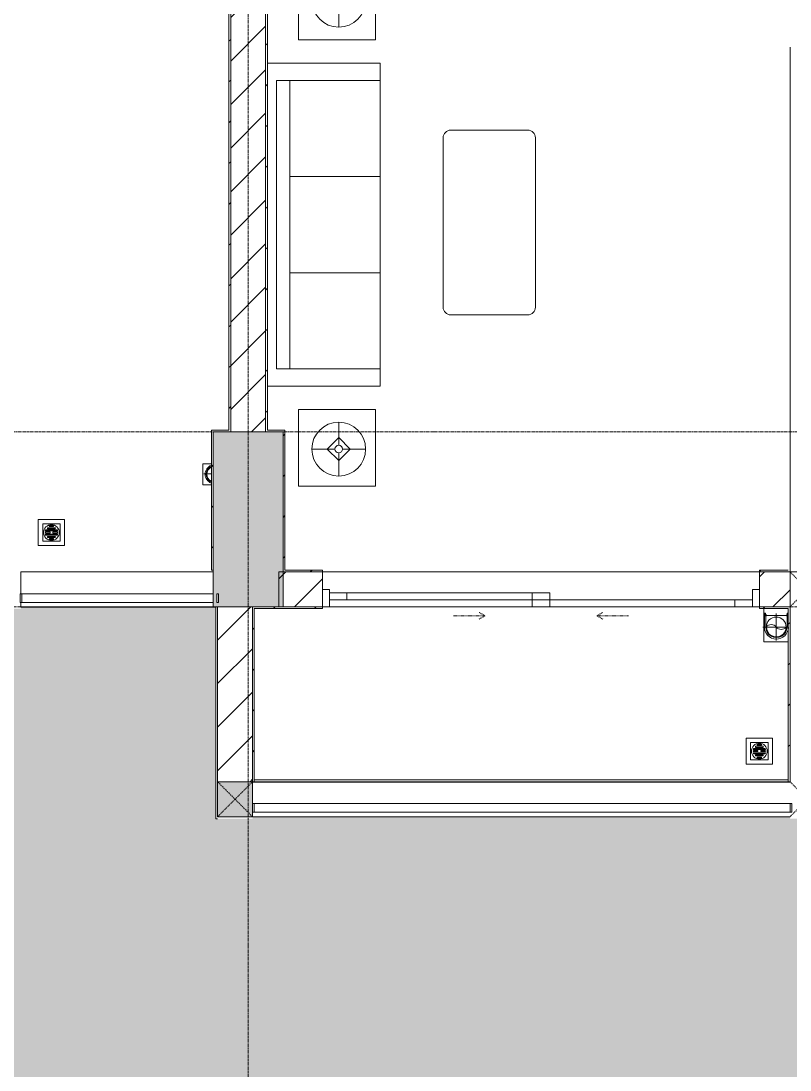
# Model space of a CAD drawing. Header units: millimetres. Extents: x 5357 to 259384, y -16348 to 109893.
# Drawn here: x 106853 to 111253, y 21888 to 27887 of the extents above; entities that cross this region are included whole.
import ezdxf

# ---------------------------------------------------------------- set-up
doc = ezdxf.new("R2010")
doc.units = ezdxf.units.MM
for name, pattern in [('Dash', [6, 3, -3]), ('Grid Line', [22.225, 12.7, -3.175, 3.175, -3.175]), ('IMPORT-CENTER _3_', [10.16, 6.35, -1.27, 1.27, -1.27])]:
    doc.linetypes.add(name, pattern=pattern)
for name, color, linetype, lineweight in [('0-1', 7, 'Continuous', 5), ('A-DOOR', 31, 'Continuous', 9), ('A-DOOR-FRAM', 31, 'Continuous', 9), ('A-DOOR-HDLN', 31, 'Dash', 9), ('A-FLOR-1', 53, 'Continuous', 9), ('A-FLOR-HRAL', 11, 'Continuous', 9), ('A-FLOR-HRAL-1', 254, 'Continuous', 9), ('A-FLOR-HRAL-2', 53, 'Continuous', 9), ('A-FLOR-PATT', 8, 'Continuous', 9), ('A-WALL', 113, 'Continuous', 9), ('A-WALL-1', 9, 'Continuous', 18), ('A-WALL-2', 53, 'Continuous', 9), ('A-WALL-3', 113, 'Continuous', 18), ('A-WALL-PATT', 111, 'Continuous', 9), ('A-WALL-PATT-2', 53, 'Continuous', 9), ('G-IMPT', 8, 'Continuous', 9), ('G-IMPT-2', 8, 'IMPORT-CENTER _3_', 9), ('I-FURN', 30, 'Continuous', 9), ('I-FURN-1', 254, 'Continuous', 9), ('I-WALL-1', 9, 'Continuous', 18), ('I-WALL-2', 53, 'Continuous', 9), ('M-EQPM', 50, 'Continuous', 9), ('S-BEAM-1', 53, 'Continuous', 9), ('S-COLS', 52, 'Continuous', 9), ('S-COLS-1', 253, 'Continuous', 5), ('S-COLS-2', 9, 'Continuous', 18), ('S-COLS-5', 52, 'Continuous', 18), ('S-COLS-6', 52, 'Dash', 9), ('S-COLS-HDLN', 52, 'Dash', 9), ('S-GRID-1', 1, 'Grid Line', 9)]:
    doc.layers.add(name, color=color, linetype=linetype, lineweight=lineweight)
pattern_1 = [(45, (0, 0), (-116.67262, 116.67262), [])]
pattern_2 = [(45, (0, 0), (-124.4508, 124.4508), [])]

# ---------------------------------------------------------------- blocks, each defined once
blk = doc.blocks.new('NCV_TKTC_KET CAU_rvt-1-TKCS_MB CẢNH QUAN CÂY XANH')
at = {"layer": 'S-COLS-1'}
h = blk.add_hatch(color=256, dxfattribs=at)
h.paths.add_polyline_path([(108244, 24536.9), (108352.6, 24536.9), (108352.6, 25536.9), (107952.6, 25536.9), (107952.6, 24536.9), (107982.6, 24536.9)])
h.paths.add_polyline_path([(107982.6, 24561.9), (107972.6, 24561.9), (107972.6, 24611.9), (107982.6, 24611.9)])
at = {"layer": 'A-FLOR-1'}
blk.add_line((106852.6, 24535.2), (107967.6, 24535.2), dxfattribs=at)
at = {"layer": 'S-BEAM-1'}
for p, q in [((111252.5, 23535.3), (108177.6, 23535.3)), ((108177.6, 23335.3), (111252.5, 23335.3))]:
    blk.add_line(p, q, dxfattribs=at)
at = {"layer": 'S-COLS-2'}
for p, q in [((108352.6, 25536.9), (107952.6, 25536.9)), ((107952.6, 25536.9), (107952.6, 24536.9)), ((108352.6, 24536.9), (108352.6, 25536.9)), ((107952.6, 24536.9), (108352.6, 24536.9))]:
    blk.add_line(p, q, dxfattribs=at)
blk = doc.blocks.new('LOBBY_SOFA_1 - LOBBY_SOFA_1-852725-TKCS_MB CẢNH QUAN CÂY XANH')
at = {"layer": 'I-FURN'}
for p, q in [((-2172.3, 1064.5), (-2172.3, 1504.5)), ((-2128.3, 1548.5), (-1160.3, 1548.5)), ((-1116.3, 1504.5), (-1116.3, 1064.5)), ((-1160.3, 1020.5), (-2128.3, 1020.5)), ((-2556, 660), (-708, 660)), ((-2556, 14.9), (-2556, 660)), ((-2457, 66), (-2457, 660)), ((-1907, 143), (-1907, 660)), ((-1357, 143), (-1357, 660)), ((-807, 660), (-807, 66)), ((-708, 660), (-708, 14.9)), ((-2688.2, 633.5), (-3128.2, 633.5)), ((-3128.2, 633.5), (-3128.2, 193.5)), ((-2688.2, 193.5), (-2688.2, 633.5)), ((-575.9, 633.5), (-135.9, 633.5)), ((-575.9, 193.5), (-575.9, 633.5)), ((-135.9, 633.5), (-135.9, 193.5)), ((-2915.4, 445), (-2915.4, 577)), ((-348.6, 445), (-348.6, 577)), ((-2981.4, 423), (-2915.4, 489)), ((-2915.4, 489), (-2849.4, 423)), ((-348.6, 489), (-414.6, 423)), ((-282.6, 423), (-348.6, 489)), ((-2937.4, 423), (-3069.4, 423)), ((-2915.4, 357), (-2981.4, 423)), ((-2849.4, 423), (-2915.4, 357)), ((-2893.4, 423), (-2761.4, 423)), ((-370.6, 423), (-502.6, 423)), ((-414.6, 423), (-348.6, 357)), ((-348.6, 357), (-282.6, 423)), ((-326.6, 423), (-194.6, 423)), ((-2915.4, 269), (-2915.4, 401)), ((-348.6, 269), (-348.6, 401)), ((-3128.2, 193.5), (-2688.2, 193.5)), ((-135.9, 193.5), (-575.9, 193.5)), ((-807, 143), (-2457, 143)), ((-807, 66), (-2457, 66))]:
    blk.add_line(p, q, dxfattribs=at)
for centre, radius in [((-2915.4, 423), 154), ((-348.6, 423), 154), ((-2915.4, 423), 22), ((-348.6, 423), 22)]:
    blk.add_circle(centre, radius, dxfattribs=at)
for centre, start, end in [((-2128.3, 1504.5), 90, 180), ((-1160.3, 1504.5), 0, 90), ((-2128.3, 1064.5), 180, 270), ((-1160.3, 1064.5), 270, 0)]:
    blk.add_arc(centre, 44, start, end, dxfattribs=at)
at = {"layer": 'I-FURN-1'}
for p, q in [((-2172.3, 1064.5), (-2172.3, 1504.5)), ((-2128.3, 1548.5), (-1160.3, 1548.5)), ((-1116.3, 1504.5), (-1116.3, 1064.5)), ((-1160.3, 1020.5), (-2128.3, 1020.5)), ((-2556, 660), (-708, 660)), ((-2556, 14.9), (-2556, 660)), ((-708, 660), (-708, 14.9)), ((-3128.2, 633.5), (-2688.2, 633.5)), ((-3128.2, 193.5), (-3128.2, 633.5)), ((-2688.2, 633.5), (-2688.2, 193.5)), ((-575.9, 633.5), (-135.9, 633.5)), ((-575.9, 193.5), (-575.9, 633.5)), ((-135.9, 633.5), (-135.9, 193.5)), ((-2688.2, 193.5), (-3128.2, 193.5)), ((-135.9, 193.5), (-575.9, 193.5))]:
    blk.add_line(p, q, dxfattribs=at)
for centre, start, end in [((-2128.3, 1504.5), 90, 180), ((-1160.3, 1504.5), 0, 90), ((-2128.3, 1064.5), 180, 270), ((-1160.3, 1064.5), 270, 0)]:
    blk.add_arc(centre, 44, start, end, dxfattribs=at)
blk = doc.blocks.new('Railing - 50 x 10mm-457210-TKCS_MB CẢNH QUAN CÂY XANH')
at = {"layer": 'A-FLOR-HRAL-2'}
for p, q in [((25, 5), (-25, 5)), ((-25, 5), (-25, -5)), ((25, -5), (25, 5)), ((-25, -5), (25, -5))]:
    blk.add_line(p, q, dxfattribs=at)
blk = doc.blocks.new('Railing - Railing-641383-TKCS_MB CẢNH QUAN CÂY XANH')
at = {"layer": 'A-FLOR-HRAL-2'}
for p, q in [((85044.1, 15351.2), (83949.1, 15351.2)), ((83949.1, 15301.2), (85044.1, 15301.2))]:
    blk.add_line(p, q, dxfattribs=at)
at = {"extrusion": (0, 0, -1), "zscale": -1, "rotation": 90.00000000000072}
for p in [(-83944.1, 15326.2), (-85069.1, 15326.2)]:
    blk.add_blockref('Railing - 50 x 10mm-457210-TKCS_MB CẢNH QUAN CÂY XANH', p, dxfattribs=at)
blk = doc.blocks.new('NCV_TKTC_TANG 1_rvt-1-TKCS_MB CẢNH QUAN CÂY XANH')
at = {"layer": 'A-WALL-PATT-2'}
h = blk.add_hatch(dxfattribs=at)
h.set_pattern_fill('FP_10', color=256, style=0, pattern_type=2)
h.set_pattern_definition(pattern_1)
h.paths.add_polyline_path([(108262.6, 25546.9), (108262.6, 32236.9), (108252.6, 32236.9), (108252.6, 25546.9)])
h = blk.add_hatch(dxfattribs=at)
h.set_pattern_fill('FP_10', color=256, style=0, pattern_type=2)
h.set_pattern_definition(pattern_1)
h.paths.add_polyline_path([(108042.6, 25536.9), (108052.6, 25536.9), (108052.6, 28836.9), (108042.6, 28836.9), (108042.6, 25546.9)])
h = blk.add_hatch(dxfattribs=at)
h.set_pattern_fill('FP_10', color=256, style=0, pattern_type=2)
h.set_pattern_definition(pattern_1)
h.paths.add_polyline_path([(107942.6, 24746.9), (107952.6, 24746.9), (107952.6, 25536.9), (107942.6, 25536.9), (107942.6, 25075.9)])
h = blk.add_hatch(dxfattribs=at)
h.set_pattern_fill('FP_10', color=256, style=0, pattern_type=2)
h.set_pattern_definition(pattern_1)
h.paths.add_polyline_path([(108352.6, 24746.9), (108362.6, 24746.9), (108362.6, 25546.9), (108352.6, 25546.9), (108352.6, 25075.9)])
h = blk.add_hatch(dxfattribs=at)
h.set_pattern_fill('FP_10', color=256, style=0, pattern_type=2)
h.set_pattern_definition(pattern_1)
h.paths.add_polyline_path([(111077.6, 24736.9), (111242.6, 24736.9), (111242.6, 24746.9), (111077.6, 24746.9)])
h.paths.add_polyline_path([(108352.6, 24736.9), (108577.6, 24736.9), (108577.6, 24746.9), (108352.6, 24746.9)])
h = blk.add_hatch(dxfattribs=at)
h.set_pattern_fill('FP_10', color=256, style=0, pattern_type=2)
h.set_pattern_definition(pattern_1)
h.paths.add_polyline_path([(108577.6, 24526.9), (108577.6, 24536.9), (108177.6, 24536.9), (108177.6, 24526.9), (108573.6, 24526.9)])
h.paths.add_polyline_path([(111242.6, 24526.9), (111242.6, 24536.9), (111077.6, 24536.9), (111077.6, 24526.9)])
h = blk.add_hatch(dxfattribs=at)
h.set_pattern_fill('FP_10', color=256, style=0, pattern_type=2)
h.set_pattern_definition(pattern_1)
h.paths.add_polyline_path([(111242.6, 23536.9), (111252.6, 23536.9), (111252.6, 24536.9), (111242.6, 24536.9), (111242.6, 24089.7)])
h = blk.add_hatch(dxfattribs=at)
h.set_pattern_fill('FP_10', color=256, style=0, pattern_type=2)
h.set_pattern_definition(pattern_1)
h.paths.add_polyline_path([(108187.6, 23536.9), (108187.6, 24526.9), (108177.6, 24526.9), (108177.6, 23536.9)])
at = {"layer": 'A-FLOR-1'}
for p, q in [((108577.6, 24736.9), (111077.6, 24736.9)), ((111077.6, 24736.9), (108577.6, 24736.9)), ((108617.6, 24536.9), (109777.6, 24536.9))]:
    blk.add_line(p, q, dxfattribs=at)
at = {"layer": 'A-WALL-1'}
for p, q in [((111252.6, 27736.9), (111252.6, 24736.9)), ((111252.6, 24736.9), (111352.6, 24736.9))]:
    blk.add_line(p, q, dxfattribs=at)
at = {"layer": 'A-WALL-2'}
for p, q in [((106852.9, 24736.9), (107952.6, 24736.9)), ((106852.9, 24736.9), (106852.9, 24611.9)), ((106852.9, 24561.9), (106852.9, 24536.9)), ((107952.6, 24536.9), (106852.9, 24536.9))]:
    blk.add_line(p, q, dxfattribs=at)
at = {"layer": 'I-WALL-1'}
for p, q in [((108252.6, 32236.9), (108252.6, 25546.9)), ((108262.6, 25546.9), (108262.6, 32226.9)), ((108042.6, 28826.9), (108042.6, 25546.9)), ((108052.6, 25536.9), (108052.6, 28836.9)), ((108042.6, 25546.9), (107942.6, 25546.9)), ((107942.6, 25546.9), (107942.6, 25536.9)), ((107942.6, 25536.9), (107942.6, 24746.9)), ((107952.6, 25536.9), (108042.6, 25536.9)), ((107952.6, 24746.9), (107952.6, 25536.9)), ((108042.6, 25536.9), (108052.6, 25536.9)), ((108252.6, 25546.9), (108252.6, 25536.9)), ((108252.6, 25536.9), (108352.6, 25536.9)), ((108352.6, 25546.9), (108262.6, 25546.9)), ((108362.6, 25546.9), (108352.6, 25546.9)), ((108352.6, 25536.9), (108352.6, 24746.9)), ((108362.6, 24746.9), (108362.6, 25546.9)), ((107942.6, 24746.9), (107952.6, 24746.9)), ((108352.6, 24746.9), (108352.6, 24736.9)), ((108352.6, 24736.9), (108577.6, 24736.9)), ((108577.6, 24746.9), (108362.6, 24746.9)), ((108577.6, 24736.9), (108577.6, 24746.9)), ((111242.6, 24746.9), (111077.6, 24746.9)), ((111077.6, 24746.9), (111077.6, 24736.9)), ((111077.6, 24736.9), (111242.6, 24736.9)), ((108577.6, 24536.9), (108177.6, 24536.9)), ((108177.6, 24536.9), (108177.6, 24526.9)), ((108577.6, 24526.9), (108577.6, 24536.9)), ((111242.6, 24536.9), (111077.6, 24536.9)), ((111077.6, 24536.9), (111077.6, 24526.9)), ((111252.6, 24536.9), (111242.6, 24536.9)), ((111252.6, 23536.9), (111252.6, 24536.9)), ((108177.6, 24526.9), (108177.6, 23536.9)), ((108187.6, 24526.9), (108577.6, 24526.9)), ((108187.6, 23536.9), (108187.6, 24526.9)), ((111077.6, 24526.9), (111242.6, 24526.9)), ((111242.6, 24526.9), (111242.6, 23536.9)), ((108177.6, 23536.9), (108187.6, 23536.9)), ((111242.6, 23536.9), (111252.6, 23536.9))]:
    blk.add_line(p, q, dxfattribs=at)
at = {"layer": 'I-WALL-2'}
for p, q in [((108187.6, 23546.9), (111242.6, 23546.9)), ((111242.6, 23536.9), (108187.6, 23536.9))]:
    blk.add_line(p, q, dxfattribs=at)
at = {"layer": 'A-FLOR-HRAL-1'}
blk.add_blockref('Railing - Railing-641383-TKCS_MB CẢNH QUAN CÂY XANH', (22908.5, 9260.7), dxfattribs=at)
at = {"layer": 'I-FURN-1', "rotation": 269.9999999999993}
blk.add_blockref('LOBBY_SOFA_1 - LOBBY_SOFA_1-852725-TKCS_MB CẢNH QUAN CÂY XANH', (108247.7, 25090.4), dxfattribs=at)
blk = doc.blocks.new('DEG_02-DEG_03 - DEG_02-2500x2400mm-CỬA ĐI 02 CÁNH TRƯỢT-625766-TKCS_MB CẢNH QUAN CÂY XANH')
at = {"layer": 'A-DOOR'}
for p, q in [((-1110, 100), (-1210, 100)), ((-1210, 100), (-1210, 60)), ((-1210, 60), (-1110, 60)), ((-1110, 60), (-1110, 100)), ((-1110, 100), (-50, 100)), ((-50, 60), (-1110, 60)), ((50, 100), (-50, 100)), ((-50, 100), (-50, 60)), ((50, 60), (-50, 60)), ((-50, 60), (-50, 20)), ((-50, 60), (50, 60)), ((50, 60), (50, 100)), ((50, 20), (50, 60)), ((50, 60), (1110, 60)), ((1210, 60), (1110, 60)), ((1110, 60), (1110, 20)), ((1210, 20), (1210, 60)), ((-50, 20), (50, 20)), ((1110, 20), (50, 20)), ((1110, 20), (1210, 20))]:
    blk.add_line(p, q, dxfattribs=at)
at = {"layer": 'A-DOOR-FRAM'}
for p, q in [((-1210, 100), (-1250, 100)), ((-1250, 100), (-1250, 0)), ((-1210, 0), (-1210, 100)), ((1250, 100), (1210, 100)), ((1210, 100), (1210, 0)), ((1250, 0), (1250, 100)), ((-1250, 0), (-1210, 0)), ((1210, 0), (1250, 0))]:
    blk.add_line(p, q, dxfattribs=at)
at = {"layer": 'A-DOOR-HDLN'}
for p, q in [((-500.4, 151.1), (-320.4, 151.1)), ((-320.4, 151.1), (-355, 171.1)), ((-320.4, 151.1), (-355, 131.1)), ((320.4, 151.1), (355, 171.1)), ((320.4, 151.1), (355, 131.1)), ((500.4, 151.1), (320.4, 151.1))]:
    blk.add_line(p, q, dxfattribs=at)
blk = doc.blocks.new('Railing - 50 x 10mm-1251311-TKCS_MB CẢNH QUAN CÂY XANH')
at = {"layer": 'A-FLOR-HRAL'}
for p, q in [((25, 5), (-25, 5)), ((-25, 5), (-25, -5)), ((25, -5), (25, 5)), ((-25, -5), (25, -5))]:
    blk.add_line(p, q, dxfattribs=at)
blk = doc.blocks.new('Railing - Railing-1602750-TKCS_MB CẢNH QUAN CÂY XANH')
at = {"layer": 'A-FLOR-HRAL'}
for p, q in [((111252.5, 23412.4), (108187.5, 23412.4)), ((108187.5, 23362.4), (111252.5, 23362.4))]:
    blk.add_line(p, q, dxfattribs=at)
at = {"extrusion": (0, 0, -1), "zscale": -1, "rotation": 90}
for p in [(-108182.5, 23387.4), (-111257.5, 23387.4)]:
    blk.add_blockref('Railing - 50 x 10mm-1251311-TKCS_MB CẢNH QUAN CÂY XANH', p, dxfattribs=at)
blk = doc.blocks.new('TKTC_XREF_251221_MB TANG 1 - TKTC_XREF_260130_MB TANG 1_dwg_THU NUOC - THU NUOC-444531-TKCS_MB TẦNG 1-4202124-TKCS_MB CẢNH QUAN CÂY XANH')
at = {"layer": 'M-EQPM'}
for p, q in [((-23.3, 10.8), (40.9, 10.8)), ((40.9, 4.8), (-23.3, 4.8)), ((-11, 23.3), (28.5, 23.3)), ((28.5, 17.3), (-11, 17.3)), ((-1.1, 35.6), (18.5, 35.6)), ((18.5, 29.6), (-1.1, 29.6)), ((-23.3, -13.6), (40.9, -13.6)), ((40.9, -19.6), (-23.3, -19.6)), ((-11, -26.1), (28.5, -26.1)), ((28.5, -32.1), (-11, -32.1)), ((-1.1, -38.5), (18.5, -38.5)), ((18.5, -44.5), (-1.1, -44.5))]:
    blk.add_line(p, q, dxfattribs=at)
at = {"layer": 'M-EQPM', "flags": 128}
for points in [[(83.7, -79.4), (83.7, 70.6), (-66.3, 70.6), (-66.3, -79.4)], [(58.7, -54.4), (58.7, 45.6), (-41.3, 45.6), (-41.3, -54.4)]]:
    blk.add_lwpolyline(points, close=True, dxfattribs=at)
for points in [[(-23.3, -1.2), (0.7, -1.2), (0.7, -7.2), (-23.3, -7.2)], [(40.9, -7.2), (16.7, -7.2), (16.7, -1.2), (40.9, -1.2)]]:
    blk.add_lwpolyline(points, dxfattribs=at)
at = {"layer": 'M-EQPM'}
for centre, radius, start, end in [((8.7, -4.4), 45, 360, 180), ((8.7, -4.4), 45, 360, 180), ((-23.3, 7.8), 3, 90, 270), ((-11, 20.3), 3, 90, 270), ((-1.1, 32.6), 3, 90, 270), ((18.5, 32.6), 3, 270, 90), ((28.5, 20.3), 3, 270, 90), ((40.9, 7.8), 3, 270, 90), ((8.7, -4.4), 45, 180, 360), ((8.7, -4.4), 45, 180, 360), ((-23.3, -4.2), 3, 90, 270), ((-23.3, -16.6), 3, 90, 270), ((-11, -29.1), 3, 90, 270), ((-1.1, -41.5), 3, 90, 270), ((18.5, -41.5), 3, 270, 90), ((28.5, -29.1), 3, 270, 90), ((40.9, -4.2), 3, 270, 90), ((40.9, -16.6), 3, 270, 90)]:
    blk.add_arc(centre, radius, start, end, dxfattribs=at)
blk = doc.blocks.new('TKTC_XREF_251221_MB TANG 1 - TKTC_XREF_260130_MB TANG 1_dwg_CUM U_DN100-V241-TKCS_MB CẢNH QUAN CÂY XANH')
at = {"layer": 'G-IMPT'}
blk.add_hatch(color=256, dxfattribs=at).paths.add_polyline_path([(61, 0), (58.9, -15.8), (52.8, -30.5), (43.1, -43.1), (30.5, -52.8), (15.8, -58.9), (0, -61), (0, -57), (14.8, -55.1), (28.5, -49.4), (40.3, -40.3), (49.4, -28.5), (55.1, -14.8), (57, 0), (55.1, 14.8), (49.4, 28.5), (40.3, 40.3), (28.5, 49.4), (14.8, 55.1), (0, 57), (0, 61), (15.8, 58.9), (30.5, 52.8), (43.1, 43.1), (52.8, 30.5), (58.9, 15.8)])
for p, q in [((-79.1, 66.6), (-79.1, 63.4)), ((-76.6, 66.6), (-76.6, 63.4)), ((-74.6, 66.6), (-74.6, 63.4)), ((-72.7, 69.3), (-72.7, 60.7)), ((-66.9, 67.9), (-71.7, 67.9)), ((-66.9, 62.1), (-71.7, 62.1)), ((-65, 69), (0, 69)), ((-79.1, -63.4), (-79.1, -66.6)), ((-76.6, -63.4), (-76.6, -66.6)), ((-74.6, -63.4), (-74.6, -66.6)), ((-72.7, -60.7), (-72.7, -68.7)), ((-66.9, -62.1), (-71.7, -62.1)), ((-66.9, -67.9), (-71.7, -67.9))]:
    blk.add_line(p, q, dxfattribs=at)
at = {"layer": 'G-IMPT', "flags": 128}
for points in [[(-72.7, 67.6), (-78.1, 67.6), (-78.1, 62.4), (-72.7, 62.4)], [(-71.7, 59.2), (-66.9, 59.2), (-66.9, 70.8), (-71.7, 70.8)], [(-66.9, 70.8), (-66.9, 72.7), (-65, 72.7), (-65, 57.3), (-66.9, 57.3), (-66.9, 59.2)], [(-65, 61), (0, 61), (0, 57)], [(-66.9, -68.7), (-66.9, -59.2), (-71.7, -59.2)], [(-66.9, -59.2), (-66.9, -57.3), (-65, -57.3), (-65, -68.8)], [(-65, -61), (0, -61), (0, -57)], [(-72.7, -62.4), (-78.1, -62.4), (-78.1, -67.6), (-72.7, -67.6)]]:
    blk.add_lwpolyline(points, dxfattribs=at)
at = {"layer": 'G-IMPT'}
for centre, radius, start, end in [((-78.1, 66.6), 0.96, 90, 180), ((-78.1, 63.4), 0.96, 180, 270), ((-71.1, 69.3), 1.56, 112.61986, 247.38014), ((-67.9, 65), 4.8, 143.1301, 216.8699), ((-71.1, 60.7), 1.56, 112.61986, 247.38014), ((0, 0), 69, 271.75942, 90), ((0, 0), 61, 270, 90), ((0, 0), 57, 270, 90), ((-71.1, -60.7), 1.56, 112.61986, 247.38014), ((-78.1, -63.4), 0.96, 90, 180), ((-78.1, -66.6), 0.96, 180, 270), ((-67.9, -65), 4.8, 143.1301, 216.8699)]:
    blk.add_arc(centre, radius, start, end, dxfattribs=at)
blk = doc.blocks.new('TKTC_XREF_251221_MB TANG 1 - TKTC_XREF_260130_MB TANG 1_dwg_$cc-V242-TKCS_MB CẢNH QUAN CÂY XANH')
at = {"layer": 'G-IMPT'}
blk.add_circle((0, 0), 0.5, dxfattribs=at)
for centre, radius, start, end in [((0, 0), 0.5, 90, 270), ((0.188, 0.25), 0.313, 126.8699, 233.1301), ((-0.188, -0.25), 0.313, 306.8699, 53.1301)]:
    blk.add_arc(centre, radius, start, end, dxfattribs=at)
at = {"layer": 'G-IMPT-2'}
for p, q in [((0, -0.673), (0, 0.607)), ((-0.673, 0), (0.673, 0))]:
    blk.add_line(p, q, dxfattribs=at)
blk = doc.blocks.new('TKTC_XREF_251221_MB TANG 1 - TKTC_XREF_260130_MB TANG 1_dwg_CUM U_DN100-V278-TKCS_MB CẢNH QUAN CÂY XANH')
at = {"layer": 'G-IMPT'}
blk.add_hatch(color=256, dxfattribs=at).paths.add_polyline_path([(23.2, -55.9), (23.2, -51.6), (28.5, -49.4), (40.3, -40.3), (49.4, -28.5), (55.1, -14.8), (57, 0), (55.1, 14.8), (49.4, 28.5), (40.3, 40.3), (23.3, 55.8), (30.5, 52.8), (43.1, 43.1), (52.8, 30.5), (58.9, 15.8), (61, 0), (58.9, -15.8), (52.8, -30.5), (43.1, -43.1), (30.5, -52.8)])
for radius, start, end in [(57, 295.86227, 64.00974), (61, 294.16133, 65.70898), (69, 291.35109, 68.51641)]:
    blk.add_arc((0, 0), radius, start, end, dxfattribs=at)
blk = doc.blocks.new('TKTC_XREF_251221_MB TANG 1 - TKTC_XREF_260130_MB TANG 1_dwg_$cc-V279-TKCS_MB CẢNH QUAN CÂY XANH')
at = {"layer": 'G-IMPT'}
for start, end in [(115.68914, 243.81125), (115.57197, 243.84991)]:
    blk.add_arc((0, 0), 0.5, start, end, dxfattribs=at)
at = {"layer": 'G-IMPT-2'}
blk.add_line((-0.673, 0), (-0.187, 0), dxfattribs=at)
blk = doc.blocks.new('TKTC_XREF_251221_MB TANG 1 - TKTC_XREF_260130_MB TANG 1_dwg-4202109-TKCS_MB CẢNH QUAN CÂY XANH')
at = {"layer": 'G-IMPT'}
for p, q in [((-95209.1, -375992.1), (-95259.4, -375992.1)), ((-91908.7, -376860), (-92049.7, -376860))]:
    blk.add_line(p, q, dxfattribs=at)
at = {"layer": 'G-IMPT', "flags": 128}
for points in [[(-95259.4, -375992), (-95259.4, -376111.5), (-95209.1, -376111.5)], [(-91908.7, -376859.9), (-92049.9, -376859.9), (-92049.7, -376819.7)], [(-92049.7, -376860), (-92049.7, -377009.7), (-91909.1, -377009.7)]]:
    blk.add_lwpolyline(points, dxfattribs=at)
at = {"xscale": 90.00000000005114, "yscale": 90.00000000005114, "zscale": 90.00000000005114, "rotation": 0.304717521727566}
blk.add_blockref('TKTC_XREF_251221_MB TANG 1 - TKTC_XREF_260130_MB TANG 1_dwg_$cc-V279-TKCS_MB CẢNH QUAN CÂY XANH', (-95192.3, -376049.7), dxfattribs=at)
at = {"extrusion": (0, 0, -1)}
for name, p, xscale, yscale, zscale, rotation in [('TKTC_XREF_251221_MB TANG 1 - TKTC_XREF_260130_MB TANG 1_dwg_CUM U_DN100-V278-TKCS_MB CẢNH QUAN CÂY XANH', (95190.8, -376051.4), 0.789473684210524, 0.789473684210524, -0.7894736842105241, 0.06930925665188988), ('TKTC_XREF_251221_MB TANG 1 - TKTC_XREF_260130_MB TANG 1_dwg_$cc-V242-TKCS_MB CẢNH QUAN CÂY XANH', (91978.2, -376925), 113.7150000000073, 113.7150000000073, -113.7150000000073, 89.99900866374671), ('TKTC_XREF_251221_MB TANG 1 - TKTC_XREF_260130_MB TANG 1_dwg_CUM U_DN100-V241-TKCS_MB CẢNH QUAN CÂY XANH', (91977.3, -376925), 0.9975000000000007, 0.9975000000000007, -0.9975000000000008, 270.0009913382951)]:
    blk.add_blockref(name, p, dxfattribs=dict(at, xscale=xscale, yscale=yscale, zscale=zscale, rotation=rotation))
at = {"extrusion": (0, 0, -1), "zscale": -1}
for p in [(96116, -376380.4), (92066, -377630.4)]:
    blk.add_blockref('TKTC_XREF_251221_MB TANG 1 - TKTC_XREF_260130_MB TANG 1_dwg_THU NUOC - THU NUOC-444531-TKCS_MB TẦNG 1-4202124-TKCS_MB CẢNH QUAN CÂY XANH', p, dxfattribs=at)
blk = doc.blocks.new('TKTC_XREF_251221_MB TANG 1 - TKTC_XREF_251221_MB TANG 1-2038492-TKCS_MB CẢNH QUAN CÂY XANH')
blk.add_blockref('TKTC_XREF_251221_MB TANG 1 - TKTC_XREF_260130_MB TANG 1_dwg-4202109-TKCS_MB CẢNH QUAN CÂY XANH', (169499.1, 384109.7))
blk = doc.blocks.new('G1_SOF - BO TRU - 200x200-3050151-TKCS_MB CẢNH QUAN CÂY XANH')
at = {"layer": 'S-COLS-HDLN'}
for p, q in [((-100, 100), (100, -100)), ((100, 100), (-100, -100))]:
    blk.add_line(p, q, dxfattribs=at)

msp = doc.modelspace()

# ---------------------------------------------------------------- hatches: boundary and pattern name
at = {"layer": 'A-FLOR-PATT'}
h = msp.add_hatch(dxfattribs=at)
h.set_pattern_fill('FP_23', color=256, style=0, pattern_type=2)
h.set_pattern_definition([(0, (167.64, 11.2), (558.8, 558.8), [83.82, -16.764, 22.352, -16.764, -419.1]), (0, (167.64, 11.2), (558.8, 558.8), [-139.7, 83.82, -335.28]), (0, (139.7, 27.94), (558.8, 558.8), [55.88, -41.91, 83.82, -41.91, -335.28]), (0, (139.7, 27.94), (558.8, 558.8), [-223.52, 55.88, -279.4]), (0, (335.3, 251.46), (558.8, 558.8), [69.85, -27.94, 69.85, -391.16]), (0, (55.9, 363.2), (558.8, 558.8), [27.94, -55.88, 27.94, -447.04]), (90, (111.76, 363.2), (-558.8, 558.8), [50.292, -508.508]), (90, (279.4, 27.94), (-558.8, 558.8), [55.88, -502.92]), (90, (419.1, 251.46), (-558.8, 558.8), [55.88, -502.92]), (45, (352.04, 22.35), (0, 558.7996), [55.88, -734.383]), (135, (206.76, 22.35), (-558.7996, 0), [55.88, -734.383]), (63.435, (335.28, 25.15), (-0.0005, 558.8001), [55.88, -1193.635]), (75.964, (307.34, 27.94), (-0.00237, 558.80038), [55.88, -2248.111]), (75.964, (447.04, 251.46), (-0.00237, 558.80038), [44.704, -2259.287]), (75.964, (122.94, 363.22), (-0.00237, 558.80038), [39.116, -2264.875]), (104.036, (251.46, 27.94), (0.00237, 558.80038), [55.88, -2248.111]), (104.036, (391.16, 251.46), (0.00237, 558.80038), [44.704, -2259.287]), (104.036, (100.58, 363.22), (0.00237, 558.80038), [39.116, -2264.875]), (116.565, (223.52, 25.15), (0.0005, 558.8001), [55.88, -1193.634])])
h.paths.add_polyline_path([(95052.6, 23332.4), (95052.6, 23332.4), (95052.6, 24521.1), (95062.6, 24521.1), (95062.6, 23332.4), (95057.6, 23332.4), (95057.6, 23327.4), (95052.6, 23332.3)])
h.paths.add_polyline_path([(116092.6, 20988.2), (116092.6, 24536.9), (115052.6, 24536.9), (115052.6, 24526.9), (111462.6, 24526.9), (111462.6, 23335.3), (111452.6, 23336.9), (111452.6, 23325.3), (111252.6, 23325.3), (111252.5, 23335.3), (108177.6, 23335.3), (108177.6, 23325.3), (107967.6, 23325.3), (107967.6, 24535.2), (106852.6, 24535.2), (106852.6, 24526.9), (103262.6, 24526.9), (103262.6, 23337.4), (103262.6, 23335.3), (103262.6, 23325.3), (99767.6, 23325.3), (99767.6, 23335.3), (99767.6, 23337.4), (99767.6, 24526.1), (95062.6, 24526.1), (95062.6, 24536.1), (95052.6, 24536.9), (95052.6, 23327.4), (86277.6, 23327.4), (86277.6, 23337.4), (86267.6, 23337.4), (86267.6, 24526.9), (83752.6, 24526.9), (83752.6, 20988.2), (111875.3, 20988.2)])
at = {"layer": 'A-WALL-PATT'}
h = msp.add_hatch(dxfattribs=at)
h.set_pattern_fill('FP_1', color=256, style=0, pattern_type=2)
h.set_pattern_definition(pattern_2)
h.paths.add_polyline_path([(108244, 25536.9), (108252.6, 25536.9), (108252.6, 28836.9), (108052.6, 28836.9), (108052.6, 25536.9)])
h.paths.add_polyline_path([(108252.6, 29036.9), (108252.6, 32237), (108052.6, 32237), (108052.6, 29036.9), (108244, 29036.9)])
h = msp.add_hatch(dxfattribs=at)
h.set_pattern_fill('FP_1', color=256, style=0, pattern_type=2)
h.set_pattern_definition(pattern_2)
h.paths.add_polyline_path([(111252.6, 24536.9), (111252.6, 24736.9), (111077.6, 24736.9), (111077.6, 24536.9)])
h.paths.add_polyline_path([(108327.6, 24536.9), (108577.6, 24536.9), (108577.6, 24736.9), (108327.6, 24736.9), (108327.6, 24636.9)])
h = msp.add_hatch(dxfattribs=at)
h.set_pattern_fill('FP_1', color=256, style=0, pattern_type=2)
h.set_pattern_definition(pattern_2)
h.paths.add_polyline_path([(108177.6, 23325.3), (108177.6, 23336.9), (107977.6, 23335.3), (107977.6, 23325.3)])
h.paths.add_polyline_path([(108177.6, 23536.9), (108177.6, 24536.9), (107977.6, 24536.9), (107977.6, 23536.9)])
at = {"layer": 'S-COLS-1'}
msp.add_hatch(color=256, dxfattribs=at).paths.add_polyline_path([(107977.6, 23336.9), (108177.6, 23336.9), (108177.5, 23536.9), (107977.6, 23536.9)])

# ---------------------------------------------------------------- linework, layer by layer
at = {"layer": 'A-WALL'}
for p, q in [((108577.6, 24736.9), (111077.6, 24736.9)), ((111252.6, 24536.9), (111252.6, 24736.9)), ((109777.6, 24536.9), (108617.6, 24536.9)), ((107977.6, 23536.9), (108177.6, 23536.9)), ((108177.6, 23336.9), (107977.6, 23336.9))]:
    msp.add_line(p, q, dxfattribs=at)
at = {"layer": 'A-WALL-3'}
for p, q in [((108052.6, 28836.9), (108052.6, 25536.9)), ((108252.6, 25536.9), (108252.6, 28836.9)), ((108052.6, 25536.9), (108252.6, 25536.9)), ((108577.6, 24736.9), (108327.6, 24736.9)), ((108327.6, 24736.9), (108327.6, 24536.9)), ((108577.6, 24636.9), (108577.6, 24736.9)), ((111252.6, 24736.9), (111077.6, 24736.9)), ((111077.6, 24736.9), (111077.6, 24636.9)), ((107977.6, 24536.9), (107967.6, 24536.9)), ((107967.6, 24536.9), (107967.6, 23325.3)), ((108177.6, 24536.9), (107977.6, 24536.9)), ((107977.6, 23335.3), (107977.6, 24536.9)), ((108177.6, 23536.9), (108177.6, 24536.9)), ((108327.6, 24536.9), (108577.6, 24536.9)), ((111077.6, 24536.9), (111252.6, 24536.9)), ((108177.6, 23335.3), (108177.6, 23336.9)), ((107967.6, 23325.3), (107977.6, 23325.3))]:
    msp.add_line(p, q, dxfattribs=at)
at = {"layer": 'S-COLS'}
for p, q in [((108177.6, 23536.9), (107977.6, 23536.9)), ((107977.6, 23336.9), (108177.6, 23336.9))]:
    msp.add_line(p, q, dxfattribs=at)
at = {"layer": 'S-COLS-5'}
for p, q in [((107977.6, 23536.9), (107977.6, 23336.9)), ((108177.6, 23412.4), (108177.6, 23536.9)), ((108177.6, 23336.9), (108177.6, 23362.4))]:
    msp.add_line(p, q, dxfattribs=at)
at = {"layer": 'S-GRID-1'}
for p, q in [((108152.6, 20960.6), (108152.6, 80482.7)), ((127525.3, 25536.9), (32145.8, 25536.9)), ((130319.3, 24536.9), (29351.8, 24536.9))]:
    msp.add_line(p, q, dxfattribs=at)

# ---------------------------------------------------------------- block references
at = {"layer": '0-1'}
for name in ['NCV_TKTC_KET CAU_rvt-1-TKCS_MB CẢNH QUAN CÂY XANH', 'NCV_TKTC_TANG 1_rvt-1-TKCS_MB CẢNH QUAN CÂY XANH']:
    msp.add_blockref(name, (0, 0), dxfattribs=at)
at = {"layer": 'A-DOOR', "rotation": 180}
msp.add_blockref('DEG_02-DEG_03 - DEG_02-2500x2400mm-CỬA ĐI 02 CÁNH TRƯỢT-625766-TKCS_MB CẢNH QUAN CÂY XANH', (109827.6, 24636.9), dxfattribs=at)
at = {"layer": 'A-FLOR-HRAL'}
msp.add_blockref('Railing - Railing-1602750-TKCS_MB CẢNH QUAN CÂY XANH', (0, 0), dxfattribs=at)
at = {"layer": 'M-EQPM'}
msp.add_blockref('TKTC_XREF_251221_MB TANG 1 - TKTC_XREF_251221_MB TANG 1-2038492-TKCS_MB CẢNH QUAN CÂY XANH', (33652.6, 17236.9), dxfattribs=at)
at = {"layer": 'S-COLS-6'}
for p in [(111352.6, 24636.9), (108077.6, 23436.9), (111352.6, 23436.9)]:
    msp.add_blockref('G1_SOF - BO TRU - 200x200-3050151-TKCS_MB CẢNH QUAN CÂY XANH', p, dxfattribs=at)

doc.saveas('drawing.dxf')
